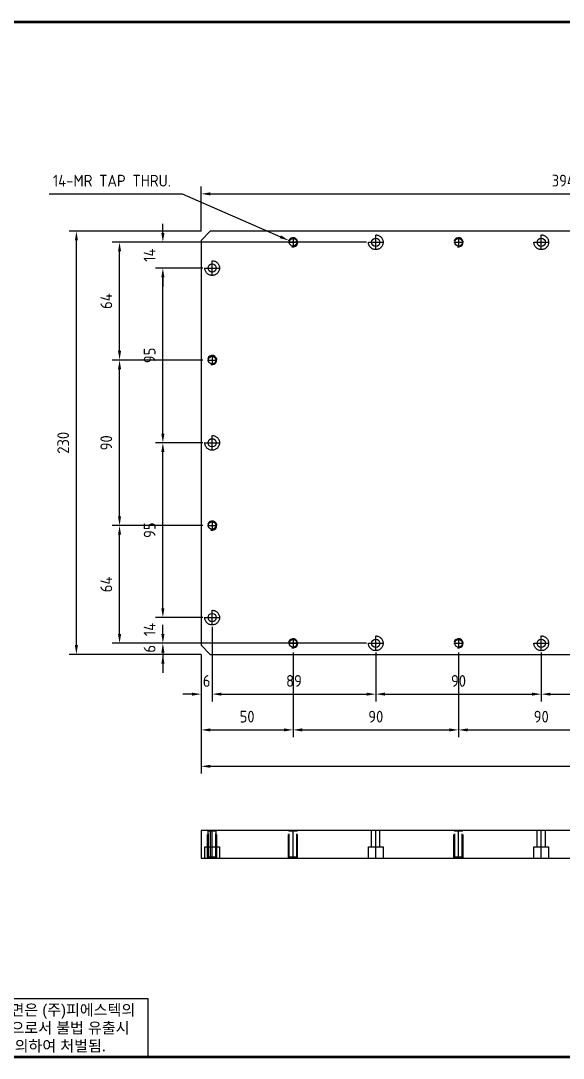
# Model space of a CAD drawing. Header units: millimetres. Extents: x -4251 to 2609, y -1673 to 4048.
# Drawn here: x -2475 to -2180, y -322 to 242 of the extents above; entities that cross this region are included whole.
import ezdxf
from ezdxf.enums import TextEntityAlignment as Align

# ---------------------------------------------------------------- set-up
doc = ezdxf.new("R2010")
doc.units = ezdxf.units.MM
doc.linetypes.add('CENTER', pattern=[50.8, 31.75, -6.35, 6.35, -6.35])
doc.linetypes.add('HIDDENX2', pattern=[19.05, 12.7, -6.35])
for name, color, linetype in [('CENTER', 1, 'CENTER'), ('FORMAT-1', 7, 'Continuous'), ('THIN', 3, 'Continuous')]:
    doc.layers.add(name, color=color, linetype=linetype)
doc.styles.add('h1', font='')
doc.styles.add('HAN', font='')
doc.styles.get("Standard").update_dxf_attribs({"font": 'ISOCP.SHX', "bigfont": 'WHGTXT.SHX'})
doc.styles.get('h1').set_extended_font_data('New Gulim')
doc.styles.get('HAN').set_extended_font_data('GulimChe')
doc.dimstyles.new('PS-2', dxfattribs={"dimscale": 2, "dimtxt": 3.2, "dimasz": 2.5, "dimexe": 2, "dimexo": 2.5, "dimgap": 2, "dimtad": 1, "dimtoh": 1, "dimrnd": 0.05, "dimzin": 12, "dimdsep": 46, "dimtxsty": 'Standard', "dimcen": 0, "dimclrt": 2, "dimazin": 3, "dimtfac": 1, "dimtofl": 0, "dimtmove": 0, "dimatfit": 3, "dimfxl": 0, "dimtolj": 1, "dimtzin": 0, "dimarcsym": 0})

# ---------------------------------------------------------------- blocks, each defined once
blk = doc.blocks.new('t3')
for p, q in [((0, 15.88), (46.25, 15.88)), ((0, 15.88), (0, 0)), ((46.25, 15.88), (46.25, 0)), ((0, 0), (46.25, 0))]:
    blk.add_line(p, q)
at = {"color": 1, "style": 'h1'}
for s, p in [('이도면은 (주)피에스텍의', (1.4, 11.29)), ('자산으로서 불법 유출시', (1.4, 6.41)), ('법에 의하여 처벌됨.', (1.4, 1.52))]:
    blk.add_text(s, height=3, dxfattribs=at).set_placement(p)
blk = doc.blocks.new('format-3')
at = {"layer": 'FORMAT-1', "const_width": 0.7}
blk.add_lwpolyline([(13, 5), (13, 286.3), (414.5, 286.3), (414.5, 5)], close=True, dxfattribs=at)
blk.add_blockref('t3', (13, 5))
at = {"style": 'HAN'}
for tag, height, p in [('MODEL-NAME', 3, (386.1, 31.53)), ('SCALE', 2.7, (320.81, 26.29)), ('PART-NAME', 3, (386.1, 26.29)), ('DWG-NO', 3, (386.1, 21.01)), ('DRA-BY', 3, (260.72, 19.44)), ('CH-BY', 3, (277.21, 19.44)), ('APP-BY', 3, (293.7, 19.44)), ('DRA-DATE', 2.5, (260.72, 7.47)), ('CH-DATE', 2.5, (277.21, 7.47)), ('APP-DATE', 2.5, (293.7, 7.47)), ('관련업체', 3, (333.52, 9.26))]:
    blk.add_attdef(tag, text='', height=height, dxfattribs=at).set_placement(p, align=Align.MIDDLE_CENTER)
blk = doc.blocks.new('*D1207')
at = {"color": 0, "lineweight": -2}
for p, q in [((-2371.25, -87.4), (-2371.25, -128.04)), ((-2377.25, -102.4), (-2377.25, -128.04)), ((-2382.25, -124.04), (-2387.25, -124.04)), ((-2366.25, -124.04), (-2361.25, -124.04))]:
    blk.add_line(p, q, dxfattribs=at)
at = {"color": 0}
for points in [[(-2382.25, -123.21), (-2382.25, -124.87), (-2377.25, -124.04)], [(-2366.25, -123.21), (-2366.25, -124.87), (-2371.25, -124.04)]]:
    blk.add_solid(points, dxfattribs=at)
at = {"layer": 'DEFPOINTS', "color": 0}
for p in [(-2371.25, -82.4), (-2377.25, -97.4), (-2371.25, -124.04)]:
    blk.add_point(p, dxfattribs=at)
at = {"color": 2, "insert": (-2374.25, -116.84), "char_height": 6.4, "attachment_point": 5}
blk.add_mtext('\\A1;6', dxfattribs=at)
blk = doc.blocks.new('*D1208')
at = {"color": 0, "lineweight": -2}
for p, q in [((-2371.25, -87.4), (-2371.25, -128.04)), ((-2282.25, -101.4), (-2282.25, -128.04)), ((-2366.25, -124.04), (-2287.25, -124.04))]:
    blk.add_line(p, q, dxfattribs=at)
at = {"color": 0}
for points in [[(-2366.25, -123.21), (-2366.25, -124.87), (-2371.25, -124.04)], [(-2287.25, -123.21), (-2287.25, -124.87), (-2282.25, -124.04)]]:
    blk.add_solid(points, dxfattribs=at)
at = {"layer": 'DEFPOINTS', "color": 0}
for p in [(-2371.25, -82.4), (-2282.25, -96.4), (-2282.25, -124.04)]:
    blk.add_point(p, dxfattribs=at)
at = {"color": 2, "insert": (-2326.75, -116.84), "char_height": 6.4, "attachment_point": 5}
blk.add_mtext('\\A1;89', dxfattribs=at)
blk = doc.blocks.new('*D1209')
at = {"color": 0, "lineweight": -2}
for p, q in [((-2282.25, -101.4), (-2282.25, -128.04)), ((-2192.25, -101.4), (-2192.25, -128.04)), ((-2277.25, -124.04), (-2197.25, -124.04))]:
    blk.add_line(p, q, dxfattribs=at)
at = {"color": 0}
for points in [[(-2277.25, -123.21), (-2277.25, -124.87), (-2282.25, -124.04)], [(-2197.25, -123.21), (-2197.25, -124.87), (-2192.25, -124.04)]]:
    blk.add_solid(points, dxfattribs=at)
at = {"layer": 'DEFPOINTS', "color": 0}
for p in [(-2282.25, -96.4), (-2192.25, -96.4), (-2192.25, -124.04)]:
    blk.add_point(p, dxfattribs=at)
at = {"color": 2, "insert": (-2237.25, -116.84), "char_height": 6.4, "attachment_point": 5}
blk.add_mtext('\\A1;90', dxfattribs=at)
blk = doc.blocks.new('*D1210')
at = {"color": 0, "lineweight": -2}
for p, q in [((-2192.25, -101.4), (-2192.25, -128.04)), ((-2102.25, -101.4), (-2102.25, -128.04)), ((-2187.25, -124.04), (-2107.25, -124.04))]:
    blk.add_line(p, q, dxfattribs=at)
at = {"color": 0}
for points in [[(-2187.25, -123.21), (-2187.25, -124.87), (-2192.25, -124.04)], [(-2107.25, -123.21), (-2107.25, -124.87), (-2102.25, -124.04)]]:
    blk.add_solid(points, dxfattribs=at)
at = {"layer": 'DEFPOINTS', "color": 0}
for p in [(-2192.25, -96.4), (-2102.25, -96.4), (-2102.25, -124.04)]:
    blk.add_point(p, dxfattribs=at)
at = {"color": 2, "insert": (-2147.25, -116.84), "char_height": 6.4, "attachment_point": 5}
blk.add_mtext('\\A1;90', dxfattribs=at)
blk = doc.blocks.new('*D1213')
at = {"color": 0, "lineweight": -2}
for p, q in [((-2327.25, -101.4), (-2327.25, -147.47)), ((-2377.25, -102.4), (-2377.25, -147.47)), ((-2372.25, -143.47), (-2332.25, -143.47))]:
    blk.add_line(p, q, dxfattribs=at)
at = {"color": 0}
for points in [[(-2372.25, -142.64), (-2372.25, -144.3), (-2377.25, -143.47)], [(-2332.25, -142.64), (-2332.25, -144.3), (-2327.25, -143.47)]]:
    blk.add_solid(points, dxfattribs=at)
at = {"layer": 'DEFPOINTS', "color": 0}
for p in [(-2377.25, -97.4), (-2327.25, -96.4), (-2327.25, -143.47)]:
    blk.add_point(p, dxfattribs=at)
at = {"color": 2, "insert": (-2352.25, -136.27), "char_height": 6.4, "attachment_point": 5}
blk.add_mtext('\\A1;50', dxfattribs=at)
blk = doc.blocks.new('*D1214')
at = {"color": 0, "lineweight": -2}
for p, q in [((-2327.25, -101.4), (-2327.25, -147.47)), ((-2237.25, -101.4), (-2237.25, -147.47)), ((-2322.25, -143.47), (-2242.25, -143.47))]:
    blk.add_line(p, q, dxfattribs=at)
at = {"color": 0}
for points in [[(-2322.25, -142.64), (-2322.25, -144.3), (-2327.25, -143.47)], [(-2242.25, -142.64), (-2242.25, -144.3), (-2237.25, -143.47)]]:
    blk.add_solid(points, dxfattribs=at)
at = {"layer": 'DEFPOINTS', "color": 0}
for p in [(-2327.25, -96.4), (-2237.25, -96.4), (-2237.25, -143.47)]:
    blk.add_point(p, dxfattribs=at)
at = {"color": 2, "insert": (-2282.25, -136.27), "char_height": 6.4, "attachment_point": 5}
blk.add_mtext('\\A1;90', dxfattribs=at)
blk = doc.blocks.new('*D1215')
at = {"color": 0, "lineweight": -2}
for p, q in [((-2237.25, -101.4), (-2237.25, -147.47)), ((-2147.25, -101.4), (-2147.25, -147.47)), ((-2232.25, -143.47), (-2152.25, -143.47))]:
    blk.add_line(p, q, dxfattribs=at)
at = {"color": 0}
for points in [[(-2232.25, -142.64), (-2232.25, -144.3), (-2237.25, -143.47)], [(-2152.25, -142.64), (-2152.25, -144.3), (-2147.25, -143.47)]]:
    blk.add_solid(points, dxfattribs=at)
at = {"layer": 'DEFPOINTS', "color": 0}
for p in [(-2237.25, -96.4), (-2147.25, -96.4), (-2147.25, -143.47)]:
    blk.add_point(p, dxfattribs=at)
at = {"color": 2, "insert": (-2192.25, -136.27), "char_height": 6.4, "attachment_point": 5}
blk.add_mtext('\\A1;90', dxfattribs=at)
blk = doc.blocks.new('*D1218')
at = {"color": 0, "lineweight": -2}
for p, q in [((-2377.25, -102.4), (-2377.25, -167.26)), ((-1917.25, -102.4), (-1917.25, -167.26)), ((-2372.25, -163.26), (-1922.25, -163.26))]:
    blk.add_line(p, q, dxfattribs=at)
at = {"color": 0}
for points in [[(-2372.25, -162.43), (-2372.25, -164.1), (-2377.25, -163.26)], [(-1922.25, -162.43), (-1922.25, -164.1), (-1917.25, -163.26)]]:
    blk.add_solid(points, dxfattribs=at)
at = {"layer": 'DEFPOINTS', "color": 0}
for p in [(-2377.25, -97.4), (-1917.25, -97.4), (-1917.25, -163.26)]:
    blk.add_point(p, dxfattribs=at)
at = {"color": 2, "insert": (-2147.25, -156.06), "char_height": 6.4, "attachment_point": 5}
blk.add_mtext('\\A1;460', dxfattribs=at)
blk = doc.blocks.new('*D1219')
at = {"color": 0, "lineweight": -2}
for p, q in [((-2398.06, -91.4), (-2398.06, -86.4)), ((-2287.25, -96.4), (-2402.06, -96.4)), ((-2377.25, -102.4), (-2402.06, -102.4)), ((-2398.06, -107.4), (-2398.06, -112.4))]:
    blk.add_line(p, q, dxfattribs=at)
at = {"color": 0}
for points in [[(-2398.89, -91.4), (-2397.22, -91.4), (-2398.06, -96.4)], [(-2398.89, -107.4), (-2397.22, -107.4), (-2398.06, -102.4)]]:
    blk.add_solid(points, dxfattribs=at)
at = {"layer": 'DEFPOINTS', "color": 0}
for p in [(-2398.06, -96.4), (-2282.25, -96.4), (-2372.25, -102.4)]:
    blk.add_point(p, dxfattribs=at)
at = {"color": 2, "insert": (-2405.26, -99.4), "char_height": 6.4, "attachment_point": 5, "rotation": 90}
blk.add_mtext('\\A1;6', dxfattribs=at)
blk = doc.blocks.new('*D1220')
at = {"color": 0, "lineweight": -2}
for p, q in [((-2398.06, -77.4), (-2398.06, -72.4)), ((-2376.25, -82.4), (-2402.06, -82.4)), ((-2287.25, -96.4), (-2402.06, -96.4)), ((-2398.06, -101.4), (-2398.06, -106.4))]:
    blk.add_line(p, q, dxfattribs=at)
at = {"color": 0}
for points in [[(-2398.89, -77.4), (-2397.22, -77.4), (-2398.06, -82.4)], [(-2398.89, -101.4), (-2397.22, -101.4), (-2398.06, -96.4)]]:
    blk.add_solid(points, dxfattribs=at)
at = {"layer": 'DEFPOINTS', "color": 0}
for p in [(-2398.06, -82.4), (-2371.25, -82.4), (-2282.25, -96.4)]:
    blk.add_point(p, dxfattribs=at)
at = {"color": 2, "insert": (-2405.26, -88.9), "char_height": 6.4, "attachment_point": 5, "rotation": 90}
blk.add_mtext('\\A1;14', dxfattribs=at)
blk = doc.blocks.new('*D1221')
at = {"color": 0, "lineweight": -2}
for p, q in [((-2376.25, 12.6), (-2402.06, 12.6)), ((-2398.06, -77.4), (-2398.06, 7.6)), ((-2376.25, -82.4), (-2402.06, -82.4))]:
    blk.add_line(p, q, dxfattribs=at)
at = {"color": 0}
for points in [[(-2398.89, 7.6), (-2397.22, 7.6), (-2398.06, 12.6)], [(-2398.89, -77.4), (-2397.22, -77.4), (-2398.06, -82.4)]]:
    blk.add_solid(points, dxfattribs=at)
at = {"layer": 'DEFPOINTS', "color": 0}
for p in [(-2398.06, 12.6), (-2371.25, 12.6), (-2371.25, -82.4)]:
    blk.add_point(p, dxfattribs=at)
at = {"color": 2, "insert": (-2405.26, -34.9), "char_height": 6.4, "attachment_point": 5, "rotation": 90}
blk.add_mtext('\\A1;95', dxfattribs=at)
blk = doc.blocks.new('*D1222')
at = {"color": 0, "lineweight": -2}
for p, q in [((-2376.25, 107.6), (-2402.06, 107.6)), ((-2398.06, 17.6), (-2398.06, 102.6)), ((-2376.25, 12.6), (-2402.06, 12.6))]:
    blk.add_line(p, q, dxfattribs=at)
at = {"color": 0}
for points in [[(-2398.89, 102.6), (-2397.22, 102.6), (-2398.06, 107.6)], [(-2398.89, 17.6), (-2397.22, 17.6), (-2398.06, 12.6)]]:
    blk.add_solid(points, dxfattribs=at)
at = {"layer": 'DEFPOINTS', "color": 0}
for p in [(-2398.06, 107.6), (-2371.25, 107.6), (-2371.25, 12.6)]:
    blk.add_point(p, dxfattribs=at)
at = {"color": 2, "insert": (-2405.26, 60.1), "char_height": 6.4, "attachment_point": 5, "rotation": 90}
blk.add_mtext('\\A1;95', dxfattribs=at)
blk = doc.blocks.new('*D1223')
at = {"color": 0, "lineweight": -2}
for p, q in [((-2398.06, 126.6), (-2398.06, 131.6)), ((-2287.25, 121.6), (-2402.06, 121.6)), ((-2376.25, 107.6), (-2402.06, 107.6)), ((-2398.06, 102.6), (-2398.06, 97.6))]:
    blk.add_line(p, q, dxfattribs=at)
at = {"color": 0}
for points in [[(-2398.89, 126.6), (-2397.22, 126.6), (-2398.06, 121.6)], [(-2398.89, 102.6), (-2397.22, 102.6), (-2398.06, 107.6)]]:
    blk.add_solid(points, dxfattribs=at)
at = {"layer": 'DEFPOINTS', "color": 0}
for p in [(-2398.06, 121.6), (-2282.25, 121.6), (-2371.25, 107.6)]:
    blk.add_point(p, dxfattribs=at)
at = {"color": 2, "insert": (-2405.26, 114.6), "char_height": 6.4, "attachment_point": 5, "rotation": 90}
blk.add_mtext('\\A1;14', dxfattribs=at)
blk = doc.blocks.new('*D1225')
at = {"color": 0, "lineweight": -2}
for p, q in [((-2376.25, -32.4), (-2425.62, -32.4)), ((-2421.62, -91.4), (-2421.62, -37.4)), ((-2332.25, -96.4), (-2425.62, -96.4))]:
    blk.add_line(p, q, dxfattribs=at)
at = {"color": 0}
for points in [[(-2422.45, -37.4), (-2420.79, -37.4), (-2421.62, -32.4)], [(-2422.45, -91.4), (-2420.79, -91.4), (-2421.62, -96.4)]]:
    blk.add_solid(points, dxfattribs=at)
at = {"layer": 'DEFPOINTS', "color": 0}
for p in [(-2421.62, -32.4), (-2371.25, -32.4), (-2327.25, -96.4)]:
    blk.add_point(p, dxfattribs=at)
at = {"color": 2, "insert": (-2428.82, -64.4), "char_height": 6.4, "attachment_point": 5, "rotation": 90}
blk.add_mtext('\\A1;64', dxfattribs=at)
blk = doc.blocks.new('*D1226')
at = {"color": 0, "lineweight": -2}
for p, q in [((-2376.25, 57.6), (-2425.62, 57.6)), ((-2421.62, -27.4), (-2421.62, 52.6)), ((-2376.25, -32.4), (-2425.62, -32.4))]:
    blk.add_line(p, q, dxfattribs=at)
at = {"color": 0}
for points in [[(-2422.45, 52.6), (-2420.79, 52.6), (-2421.62, 57.6)], [(-2422.45, -27.4), (-2420.79, -27.4), (-2421.62, -32.4)]]:
    blk.add_solid(points, dxfattribs=at)
at = {"layer": 'DEFPOINTS', "color": 0}
for p in [(-2421.62, 57.6), (-2371.25, 57.6), (-2371.25, -32.4)]:
    blk.add_point(p, dxfattribs=at)
at = {"color": 2, "insert": (-2428.82, 12.6), "char_height": 6.4, "attachment_point": 5, "rotation": 90}
blk.add_mtext('\\A1;90', dxfattribs=at)
blk = doc.blocks.new('*D1227')
at = {"color": 0, "lineweight": -2}
for p, q in [((-2332.25, 121.6), (-2425.62, 121.6)), ((-2421.62, 62.6), (-2421.62, 116.6)), ((-2376.25, 57.6), (-2425.62, 57.6))]:
    blk.add_line(p, q, dxfattribs=at)
at = {"color": 0}
for points in [[(-2422.45, 116.6), (-2420.79, 116.6), (-2421.62, 121.6)], [(-2422.45, 62.6), (-2420.79, 62.6), (-2421.62, 57.6)]]:
    blk.add_solid(points, dxfattribs=at)
at = {"layer": 'DEFPOINTS', "color": 0}
for p in [(-2421.62, 121.6), (-2327.25, 121.6), (-2371.25, 57.6)]:
    blk.add_point(p, dxfattribs=at)
at = {"color": 2, "insert": (-2428.82, 89.6), "char_height": 6.4, "attachment_point": 5, "rotation": 90}
blk.add_mtext('\\A1;64', dxfattribs=at)
blk = doc.blocks.new('*D1228')
at = {"color": 0, "lineweight": -2}
for p, q in [((-2377.25, 127.6), (-2449.08, 127.6)), ((-2445.08, -97.4), (-2445.08, 122.6)), ((-2377.25, -102.4), (-2449.08, -102.4))]:
    blk.add_line(p, q, dxfattribs=at)
at = {"color": 0}
for points in [[(-2445.91, 122.6), (-2444.25, 122.6), (-2445.08, 127.6)], [(-2445.91, -97.4), (-2444.25, -97.4), (-2445.08, -102.4)]]:
    blk.add_solid(points, dxfattribs=at)
at = {"layer": 'DEFPOINTS', "color": 0}
for p in [(-2445.08, 127.6), (-2372.25, 127.6), (-2372.25, -102.4)]:
    blk.add_point(p, dxfattribs=at)
at = {"color": 2, "insert": (-2452.28, 12.6), "char_height": 6.4, "attachment_point": 5, "rotation": 90}
blk.add_mtext('\\A1;230', dxfattribs=at)
blk = doc.blocks.new('*D1229')
at = {"color": 0, "lineweight": -2}
for p, q in [((-2377.25, 127.6), (-2377.25, 151.93)), ((-2372.25, 147.93), (-1988.25, 147.93)), ((-1983.25, 92.6), (-1983.25, 151.93))]:
    blk.add_line(p, q, dxfattribs=at)
at = {"color": 0}
for points in [[(-2372.25, 148.76), (-2372.25, 147.09), (-2377.25, 147.93)], [(-1988.25, 148.76), (-1988.25, 147.09), (-1983.25, 147.93)]]:
    blk.add_solid(points, dxfattribs=at)
at = {"layer": 'DEFPOINTS', "color": 0}
for p in [(-1983.25, 147.93), (-2377.25, 122.6), (-1983.25, 87.6, 0)]:
    blk.add_point(p, dxfattribs=at)
at = {"color": 2, "insert": (-2180.25, 155.13), "char_height": 6.4, "attachment_point": 5}
blk.add_mtext('\\A1;394', dxfattribs=at)
blk = doc.blocks.new('*D1237')
at = {"color": 0, "lineweight": -2}
for p, q in [((-2459.99, 147.88), (-2387.57, 147.88)), ((-2387.57, 147.88), (-2334.12, 124.59))]:
    blk.add_line(p, q, dxfattribs=at)
at = {"color": 0}
blk.add_solid([(-2333.79, 125.36), (-2334.45, 123.83), (-2329.54, 122.59)], dxfattribs=at)
at = {"layer": 'DEFPOINTS', "color": 0}
for p in [(-2329.54, 122.59), (-2324.95, 120.6)]:
    blk.add_point(p, dxfattribs=at)
at = {"color": 2, "insert": (-2425.78, 155.08), "char_height": 6.4, "attachment_point": 5}
blk.add_mtext('\\A1;14-MR TAP THRU.', dxfattribs=at)

msp = doc.modelspace()

# ---------------------------------------------------------------- linework, layer by layer
at = {"color": 250, "linetype": 'HIDDENX2'}
for p, q in [((-2373.7456, -213.1148, 0), (-2373.7456, -198.1148, 0)), ((-2373.3126, -212.6818, 0), (-2373.3126, -198.5479, 0)), ((-2369.1786, -212.6818, 0), (-2369.1786, -198.5479, 0)), ((-2368.7456, -213.1148, 0), (-2368.7456, -198.1148, 0))]:
    msp.add_line(p, q, dxfattribs=at)
at = {"color": 2, "linetype": 'HIDDENX2'}
for p, q in [((-2373.4956, -207.1148, 0), (-2373.4956, -198.1148, 0)), ((-2368.9956, -207.1148, 0), (-2368.9956, -198.1148, 0)), ((-2329.7456, -213.1148, 0), (-2329.7456, -198.1148, 0)), ((-2329.3126, -212.6818, 0), (-2329.3126, -198.5479, 0)), ((-2325.1786, -212.6818, 0), (-2325.1786, -198.5479, 0)), ((-2324.7456, -213.1148, 0), (-2324.7456, -198.1148, 0)), ((-2284.4956, -207.1148, 0), (-2284.4956, -198.1148, 0)), ((-2279.9956, -207.1148, 0), (-2279.9956, -198.1148, 0)), ((-2239.7456, -213.1148, 0), (-2239.7456, -198.1148, 0)), ((-2239.3126, -212.6818, 0), (-2239.3126, -198.5479, 0)), ((-2235.1786, -212.6818, 0), (-2235.1786, -198.5479, 0)), ((-2234.7456, -213.1148, 0), (-2234.7456, -198.1148, 0)), ((-2194.4956, -207.1148, 0), (-2194.4956, -198.1148, 0)), ((-2189.9956, -207.1148, 0), (-2189.9956, -198.1148, 0))]:
    msp.add_line(p, q, dxfattribs=at)
at = {"color": 4}
msp.add_line((-2372.2456, -198.1148, 0), (-2372.2456, -213.1148, 0), dxfattribs=at)
at = {"color": 4, "elevation": 0}
for points in [[(-1922.2456, 127.5958), (-2372.2456, 127.5958), (-2377.2456, 122.5958), (-2377.2456, -97.4042), (-2372.2456, -102.4042), (-1922.2456, -102.4042), (-1917.2456, -97.4042), (-1917.2456, 122.5958)], [(-2377.2456, -213.1148), (-1917.2456, -213.1148), (-1917.2456, -198.1148), (-2377.2456, -198.1148)]]:
    msp.add_lwpolyline(points, close=True, dxfattribs=at)
at = {"color": 250, "linetype": 'HIDDENX2', "elevation": 0}
for points in [[(-2368.7456, -198.1148), (-2369.1786, -198.5479), (-2373.3126, -198.5479), (-2373.7456, -198.1148)], [(-2368.7456, -213.1148), (-2369.1786, -212.6818), (-2373.3126, -212.6818), (-2373.7456, -213.1148)]]:
    msp.add_lwpolyline(points, dxfattribs=at)
at = {"color": 2, "linetype": 'HIDDENX2', "elevation": 0}
for points in [[(-2324.7456, -198.1148), (-2325.1786, -198.5479), (-2329.3126, -198.5479), (-2329.7456, -198.1148)], [(-2234.7456, -198.1148), (-2235.1786, -198.5479), (-2239.3126, -198.5479), (-2239.7456, -198.1148)], [(-2375.2456, -213.1148), (-2375.2456, -207.1148), (-2367.2456, -207.1148), (-2367.2456, -213.1148)], [(-2286.2456, -213.1148), (-2286.2456, -207.1148), (-2278.2456, -207.1148), (-2278.2456, -213.1148)], [(-2196.2456, -213.1148), (-2196.2456, -207.1148), (-2188.2456, -207.1148), (-2188.2456, -213.1148)], [(-2324.7456, -213.1148), (-2325.1786, -212.6818), (-2329.3126, -212.6818), (-2329.7456, -213.1148)], [(-2234.7456, -213.1148), (-2235.1786, -212.6818), (-2239.3126, -212.6818), (-2239.7456, -213.1148)]]:
    msp.add_lwpolyline(points, dxfattribs=at)
at = {"color": 2, "linetype": 'HIDDENX2'}
for centre in [(-2282.2456, 121.5958, 0), (-2192.2456, 121.5958, 0), (-2371.2456, 107.5958, 0), (-2371.2456, 12.5958, 0), (-2371.2456, -82.4042, 0), (-2282.2456, -96.4042, 0), (-2192.2456, -96.4042, 0)]:
    msp.add_circle(centre, 4, dxfattribs=at)
for centre in [(-2327.2456, 121.5958, 0), (-2237.2456, 121.5958, 0), (-2371.2456, 57.5958, 0), (-2371.2456, -32.4042, 0), (-2327.2456, -96.4042, 0), (-2237.2456, -96.4042, 0)]:
    msp.add_circle(centre, 2.067)
at = {"color": 4}
for centre in [(-2282.2456, 121.5958, 0), (-2192.2456, 121.5958, 0), (-2371.2456, 107.5958, 0), (-2371.2456, 12.5958, 0), (-2371.2456, -82.4042, 0), (-2282.2456, -96.4042, 0), (-2192.2456, -96.4042, 0)]:
    msp.add_circle(centre, 2.25, dxfattribs=at)
at = {"layer": 'CENTER'}
for p, q in [((-2327.2456, 124.0958, 0), (-2327.2456, 119.0958, 0)), ((-2282.2456, 117.5958, 0), (-2282.2456, 125.5958, 0)), ((-2237.2456, 124.0958, 0), (-2237.2456, 119.0958, 0)), ((-2192.2456, 117.5958, 0), (-2192.2456, 125.5958, 0)), ((-2329.7456, 121.5958, 0), (-2324.7456, 121.5958, 0)), ((-2286.2456, 121.5958, 0), (-2278.2456, 121.5958, 0)), ((-2239.7456, 121.5958, 0), (-2234.7456, 121.5958, 0)), ((-2196.2456, 121.5958, 0), (-2188.2456, 121.5958, 0)), ((-2375.2456, 107.5958, 0), (-2367.2456, 107.5958, 0)), ((-2371.2456, 103.5958, 0), (-2371.2456, 111.5958, 0)), ((-2373.7456, 57.5958, 0), (-2368.7456, 57.5958, 0)), ((-2371.2456, 60.0958, 0), (-2371.2456, 55.0958, 0)), ((-2375.2456, 12.5958, 0), (-2367.2456, 12.5958, 0)), ((-2371.2456, 8.5958, 0), (-2371.2456, 16.5958, 0)), ((-2373.7456, -32.4042, 0), (-2368.7456, -32.4042, 0)), ((-2371.2456, -29.9042, 0), (-2371.2456, -34.9042, 0)), ((-2371.2456, -86.4042, 0), (-2371.2456, -78.4042, 0)), ((-2375.2456, -82.4042, 0), (-2367.2456, -82.4042, 0)), ((-2327.2456, -93.9042, 0), (-2327.2456, -98.9042, 0)), ((-2282.2456, -100.4042, 0), (-2282.2456, -92.4042, 0)), ((-2237.2456, -93.9042, 0), (-2237.2456, -98.9042, 0)), ((-2192.2456, -100.4042, 0), (-2192.2456, -92.4042, 0)), ((-2329.7456, -96.4042, 0), (-2324.7456, -96.4042, 0)), ((-2286.2456, -96.4042, 0), (-2278.2456, -96.4042, 0)), ((-2239.7456, -96.4042, 0), (-2234.7456, -96.4042, 0)), ((-2196.2456, -96.4042, 0), (-2188.2456, -96.4042, 0)), ((-2371.2456, -213.1148, 0), (-2371.2456, -198.1148, 0)), ((-2327.2456, -213.1148, 0), (-2327.2456, -198.1148, 0)), ((-2282.2456, -213.1148, 0), (-2282.2456, -198.1148, 0)), ((-2237.2456, -213.1148, 0), (-2237.2456, -198.1148, 0)), ((-2192.2456, -213.1148, 0), (-2192.2456, -198.1148, 0))]:
    msp.add_line(p, q, dxfattribs=at)
at = {"layer": 'THIN'}
for centre in [(-2327.2456, 121.5958, 0), (-2237.2456, 121.5958, 0), (-2371.2456, 57.5958, 0), (-2371.2456, -32.4042, 0), (-2327.2456, -96.4042, 0), (-2237.2456, -96.4042, 0)]:
    msp.add_arc(centre, 2.5, 255, 165, dxfattribs=at)

# ---------------------------------------------------------------- block references
at = {"xscale": 2, "yscale": 2, "zscale": 2}
msp.add_blockref('format-3', (-2524.7664, -331.2667, 0), dxfattribs=at)

# ---------------------------------------------------------------- dimensions: what is measured, and where the dimension line sits
dim = msp.add_diameter_dim_2p(p1=(-2324.9537, 120.5972, 0), p2=(-2329.5375, 122.5944, 0), text='14-MR TAP THRU.', dimstyle='PS-2')
dim.commit()
dim.dimension.update_dxf_attribs({"geometry": '*D1237', "text_midpoint": (-2425.7787, 147.877, 0), "dimtype": 163})
for base, p1, p2, picture, middle in [((-1983.2456, 147.9274, 0), (-2377.2456, 122.5958, 0), (-1983.2456, 87.5958, 0), '*D1229', (-2180.2456, 155.1274, 0)), ((-2327.2456, -143.4705, 0), (-2377.2456, -97.4042, 0), (-2327.2456, -96.4042, 0), '*D1213', (-2352.2456, -136.2705, 0)), ((-1917.2456, -163.2641, 0), (-2377.2456, -97.4042, 0), (-1917.2456, -97.4042, 0), '*D1218', (-2147.2456, -156.0641, 0))]:
    dim = msp.add_linear_dim(base=base, p1=p1, p2=p2, dimstyle='PS-2')
    dim.commit()
    dim.dimension.update_dxf_attribs({"geometry": picture, "text_midpoint": middle})
for base, p1, p2, picture, middle in [((-2398.0576, 121.5958, 0), (-2371.2456, 107.5958, 0), (-2282.2456, 121.5958, 0), '*D1223', (-2398.0576, 114.5958, 0)), ((-2398.0576, -82.4042, 0), (-2282.2456, -96.4042, 0), (-2371.2456, -82.4042, 0), '*D1220', (-2398.0576, -88.9042, 0))]:
    dim = msp.add_linear_dim(base=base, p1=p1, p2=p2, angle=90, dimstyle='PS-2', override={"dimtmove": 1})
    dim.commit()
    dim.dimension.update_dxf_attribs({"geometry": picture, "text_midpoint": middle, "dimtype": 160})
for base, p1, p2, picture, middle in [((-2445.0795, 127.5958, 0), (-2372.2456, -102.4042, 0), (-2372.2456, 127.5958, 0), '*D1228', (-2452.2801, 12.5958, 0)), ((-2421.6199, -32.4042, 0), (-2327.2456, -96.4042, 0), (-2371.2456, -32.4042, 0), '*D1225', (-2428.8199, -64.4042, 0))]:
    dim = msp.add_linear_dim(base=base, p1=p1, p2=p2, angle=90, dimstyle='PS-2')
    dim.commit()
    dim.dimension.update_dxf_attribs({"geometry": picture, "text_midpoint": middle})
for base, p1, p2, picture, middle in [((-2421.6199, 121.5958, 0), (-2371.2456, 57.5958, 0), (-2327.2456, 121.5958, 0), '*D1227', (-2428.8199, 89.5958, 0)), ((-2398.0576, 107.5958, 0), (-2371.2456, 12.5958, 0), (-2371.2456, 107.5958, 0), '*D1222', (-2405.2576, 60.0958, 0)), ((-2421.6199, 57.5958, 0), (-2371.2456, -32.4042, 0), (-2371.2456, 57.5958, 0), '*D1226', (-2428.8199, 12.5958, 0)), ((-2398.0576, 12.5958, 0), (-2371.2456, -82.4042, 0), (-2371.2456, 12.5958, 0), '*D1221', (-2405.2576, -34.9042, 0))]:
    dim = msp.add_linear_dim(base=base, p1=p1, p2=p2, angle=90, dimstyle='PS-2', override={"dimtmove": 1})
    dim.commit()
    dim.dimension.update_dxf_attribs({"geometry": picture, "text_midpoint": middle})
dim = msp.add_linear_dim(base=(-2371.2456, -124.0393, 0), p1=(-2377.2456, -97.4042, 0), p2=(-2371.2456, -82.4042, 0), dimstyle='PS-2')
dim.commit()
dim.dimension.update_dxf_attribs({"geometry": '*D1207', "text_midpoint": (-2374.2456, -124.0393, 0), "dimtype": 160})
for base, p1, p2, picture, middle in [((-2282.2456, -124.0393, 0), (-2371.2456, -82.4042, 0), (-2282.2456, -96.4042, 0), '*D1208', (-2326.7456, -116.8393, 0)), ((-2237.2456, -143.4705, 0), (-2327.2456, -96.4042, 0), (-2237.2456, -96.4042, 0), '*D1214', (-2282.2456, -136.2705, 0)), ((-2192.2456, -124.0393, 0), (-2282.2456, -96.4042, 0), (-2192.2456, -96.4042, 0), '*D1209', (-2237.2456, -116.8393, 0)), ((-2147.2456, -143.4705, 0), (-2237.2456, -96.4042, 0), (-2147.2456, -96.4042, 0), '*D1215', (-2192.2456, -136.2705, 0)), ((-2102.2456, -124.0393, 0), (-2192.2456, -96.4042, 0), (-2102.2456, -96.4042, 0), '*D1210', (-2147.2456, -116.8393, 0))]:
    dim = msp.add_linear_dim(base=base, p1=p1, p2=p2, dimstyle='PS-2', override={"dimtmove": 1})
    dim.commit()
    dim.dimension.update_dxf_attribs({"geometry": picture, "text_midpoint": middle})
dim = msp.add_linear_dim(base=(-2398.0576, -96.4042, 0), p1=(-2372.2456, -102.4042, 0), p2=(-2282.2456, -96.4042, 0), angle=90, dimstyle='PS-2')
dim.commit()
dim.dimension.update_dxf_attribs({"geometry": '*D1219', "text_midpoint": (-2398.0576, -99.4042, 0), "dimtype": 160})

doc.saveas('drawing.dxf')
